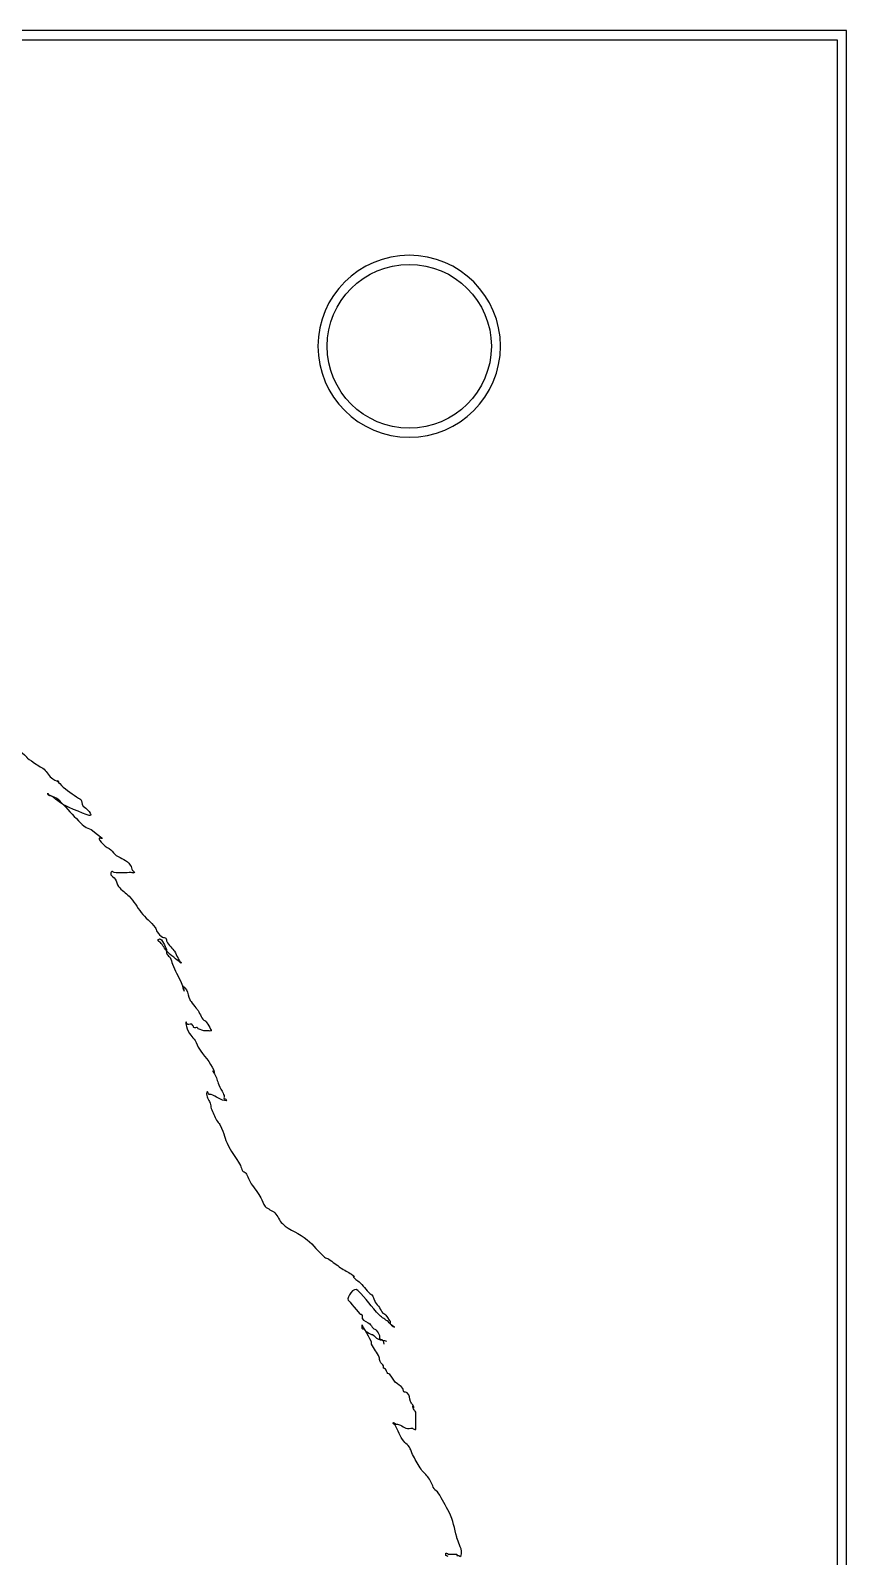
# Model space of a CAD drawing. Header units: inches. Extents: x 0 to 16.7, y 0 to 3.5.
# Drawn here: x 15.806 to 16.732, y 1.732 to 3.465 of the extents above; entities that cross this region are included whole.
import ezdxf

# ---------------------------------------------------------------- set-up
doc = ezdxf.new("R2010")
doc.units = ezdxf.units.IN
doc.layers.add('cnc_outline', color=7, linetype='CONTINUOUS')
doc.layers.add('cut_paths', color=7, linetype='CONTINUOUS')

msp = doc.modelspace()

# ---------------------------------------------------------------- linework, layer by layer
at = {"layer": 'cnc_outline', "color": 7}
for points in [[(-0.000002, 3.464992), (-0.000002, 0.000013), (16.731979, 0.000013), (16.731979, 3.464992)], [(0.010408, 3.454605), (16.721569, 3.454605), (16.721569, 0.0104), (0.010408, 0.0104)], [(16.235939, 3.209828)], [(16.235939, 3.199441)]]:
    msp.add_lwpolyline(points, close=True, dxfattribs=at)
for points in [[(16.235939, 3.209828), (16.178802, 3.209828), (16.132388, 3.163497), (16.132388, 3.106488)], [(16.33951, 3.106488), (16.33951, 3.163497), (16.293075, 3.209828), (16.235939, 3.209828)], [(16.142798, 3.106488), (16.142798, 3.157884), (16.184428, 3.199441), (16.235939, 3.199441)], [(16.235939, 3.199441), (16.28745, 3.199441), (16.3291, 3.157884), (16.3291, 3.106488)], [(16.132388, 3.106488), (16.132388, 3.049479), (16.178802, 3.003149), (16.235939, 3.003149)], [(16.235939, 3.013535), (16.184428, 3.013535), (16.142798, 3.055093), (16.142798, 3.106488)], [(16.235939, 3.003149), (16.293075, 3.003149), (16.33951, 3.049479), (16.33951, 3.106488)], [(16.3291, 3.106488), (16.3291, 3.055093), (16.28745, 3.013535), (16.235939, 3.013535)]]:
    msp.add_open_spline(points, degree=3, dxfattribs=at)
at = {"layer": 'cut_paths', "color": 2}
msp.add_lwpolyline([(16.008862, 2.329192), (16.005162, 2.329192)], dxfattribs=at)
for points in [[(15.793642, 2.6471), (15.814702, 2.630897), (15.786942, 2.649731), (15.815652, 2.629981)], [(15.815652, 2.629981), (15.817652, 2.628635), (15.820052, 2.627911), (15.821752, 2.626313)], [(15.821752, 2.626313), (15.825352, 2.623012), (15.827252, 2.617743), (15.831552, 2.615309)], [(15.831552, 2.615309), (15.846942, 2.606518), (15.829452, 2.619808), (15.841352, 2.607973)], [(15.841352, 2.607973), (15.846852, 2.602435), (15.854552, 2.597846), (15.860912, 2.5933)], [(15.826542, 2.598192), (15.82625, 2.59848), (15.824942, 2.598374), (15.825342, 2.598192)], [(15.825342, 2.598192), (15.828942, 2.596397), (15.832942, 2.595405), (15.836342, 2.593301)], [(15.826542, 2.596969), (15.826198, 2.597195), (15.826833, 2.597903), (15.826542, 2.598192)], [(15.830242, 2.595746), (15.829042, 2.596154), (15.827642, 2.596254), (15.826542, 2.596969)], [(15.835142, 2.592078), (15.833542, 2.593301), (15.831842, 2.594523), (15.830242, 2.595746)], [(15.843742, 2.585964), (15.840642, 2.587604), (15.838042, 2.590015), (15.835142, 2.592078)], [(15.836342, 2.593301), (15.838342, 2.592093), (15.839642, 2.59004), (15.841242, 2.58841)], [(15.841242, 2.58841), (15.848142, 2.581559), (15.854012, 2.574414), (15.860802, 2.567624)], [(15.874312, 2.573737), (15.873012, 2.572465), (15.848192, 2.583611), (15.843742, 2.585964)], [(15.860912, 2.5933), (15.861652, 2.59277), (15.862812, 2.592807), (15.863312, 2.592077)], [(15.863312, 2.592077), (15.864812, 2.590015), (15.86426, 2.586838), (15.865712, 2.584741)], [(15.865712, 2.584741), (15.865712, 2.584683), (15.876852, 2.576319), (15.874312, 2.573737)], [(15.860802, 2.567624), (15.863902, 2.564511), (15.865402, 2.56264), (15.869402, 2.560288)], [(15.869402, 2.560288), (15.871702, 2.558881), (15.874602, 2.558287), (15.876702, 2.55662)], [(15.876702, 2.55662), (15.901852, 2.537276), (15.873502, 2.557668), (15.888932, 2.540724)], [(15.888932, 2.540724), (15.891332, 2.53813), (15.894832, 2.536855), (15.897532, 2.53461)], [(15.897532, 2.53461), (15.899732, 2.532765), (15.901332, 2.530171), (15.903632, 2.528496)], [(15.903632, 2.528496), (15.909032, 2.524656), (15.915692, 2.523239), (15.919532, 2.517492)], [(15.919532, 2.517492), (15.921032, 2.515202), (15.920448, 2.513668), (15.921932, 2.511378)], [(15.898672, 2.510156), (15.897572, 2.509441), (15.896972, 2.507672), (15.897472, 2.506488)], [(15.897472, 2.506488), (15.898378, 2.504369), (15.901172, 2.503542), (15.902372, 2.501597)], [(15.901072, 2.508933), (15.900166, 2.509062), (15.899372, 2.510661), (15.898672, 2.510156)], [(15.920632, 2.508933), (15.914332, 2.508933), (15.907272, 2.508047), (15.901072, 2.508933)], [(15.902372, 2.501597), (15.904072, 2.498978), (15.904072, 2.495447), (15.906072, 2.493038)], [(15.924332, 2.508933), (15.924332, 2.50771), (15.921932, 2.508933), (15.920632, 2.508933)], [(15.921932, 2.511378), (15.922568, 2.510419), (15.924332, 2.510085), (15.924332, 2.508933)], [(15.906072, 2.493038), (15.909572, 2.488782), (15.914472, 2.485911), (15.918302, 2.482033)], [(15.918302, 2.482033), (15.923502, 2.476801), (15.927402, 2.46953), (15.931752, 2.463692)], [(15.931752, 2.463692), (15.936352, 2.457572), (15.943222, 2.452766), (15.947652, 2.446574)], [(15.947652, 2.446574), (15.948752, 2.445094), (15.949052, 2.443164), (15.950052, 2.441684)], [(15.953762, 2.429459), (15.95345, 2.429772), (15.949362, 2.431129), (15.951362, 2.433129)], [(15.950052, 2.441684), (15.951752, 2.439334), (15.953652, 2.437054), (15.956152, 2.435574)], [(15.951362, 2.433129), (15.954462, 2.436189), (15.957962, 2.427219), (15.959962, 2.423349)], [(15.961062, 2.419679), (15.958362, 2.422399), (15.956362, 2.426809), (15.953762, 2.429459)], [(15.956152, 2.435574), (15.957252, 2.434911), (15.958952, 2.435263), (15.959852, 2.434354)], [(15.959852, 2.434354), (15.960758, 2.433443), (15.960497, 2.431834), (15.961052, 2.430684)], [(15.961052, 2.430684), (15.962752, 2.427274), (15.967952, 2.421844), (15.969652, 2.419679)], [(15.959962, 2.423349), (15.961062, 2.421129), (15.96018, 2.418279), (15.961162, 2.416009)], [(15.976952, 2.406229), (15.971452, 2.410489), (15.965962, 2.414769), (15.961062, 2.419679)], [(15.961162, 2.416009), (15.961859, 2.414429), (15.963962, 2.413849), (15.964862, 2.412339)], [(15.964862, 2.412339), (15.966162, 2.410089), (15.966362, 2.407399), (15.967262, 2.404999)], [(15.969652, 2.419679), (15.971252, 2.417489), (15.972052, 2.414789), (15.973352, 2.412339)], [(15.973352, 2.412339), (15.974164, 2.410709), (15.974952, 2.409079), (15.975752, 2.407449)], [(15.967262, 2.404999), (15.970062, 2.397979), (15.974062, 2.39115), (15.977062, 2.384213)], [(15.975752, 2.407449), (15.976159, 2.407449), (15.97669, 2.407738), (15.976952, 2.407449)], [(15.976952, 2.407449), (15.977244, 2.407161), (15.977275, 2.405979), (15.976952, 2.406229)], [(15.977062, 2.384213), (15.986862, 2.359639), (15.973062, 2.390763), (15.983162, 2.375653)], [(15.983162, 2.375653), (15.985262, 2.372433), (15.984962, 2.368033), (15.986862, 2.364649)], [(15.986862, 2.364649), (15.987716, 2.363099), (15.994862, 2.354394), (15.995462, 2.353644)], [(15.983162, 2.338982), (15.981962, 2.340132), (15.982891, 2.335702), (15.983162, 2.334092)], [(15.984362, 2.336532), (15.983601, 2.337037), (15.983789, 2.338332), (15.983162, 2.338982)], [(15.995462, 2.353644), (15.998162, 2.350014), (15.999762, 2.344504), (16.002762, 2.341417)], [(16.002762, 2.341417), (16.003408, 2.340772), (16.004562, 2.340839), (16.005162, 2.340197)], [(16.005162, 2.340197), (16.005839, 2.339519), (16.011862, 2.330417), (16.011262, 2.329192)], [(15.983162, 2.334092), (15.983714, 2.330752), (15.986362, 2.326762), (15.988062, 2.324312)], [(15.990462, 2.335312), (15.989162, 2.338612), (15.986062, 2.335385), (15.984362, 2.336532)], [(15.988062, 2.324312), (15.989562, 2.322172), (15.991462, 2.320322), (15.992962, 2.318202)], [(15.991662, 2.332862), (15.99085, 2.33327), (15.991173, 2.334762), (15.990462, 2.335312)], [(15.995362, 2.332862), (15.994162, 2.333159), (15.992762, 2.332315), (15.991662, 2.332862)], [(15.996562, 2.331642), (15.996052, 2.3319), (15.995895, 2.332722), (15.995362, 2.332862)], [(16.005162, 2.329192), (16.002362, 2.329192), (15.999162, 2.330362), (15.996562, 2.331642)], [(16.011262, 2.329192), (16.010897, 2.328463), (16.009662, 2.329192), (16.008862, 2.329192)], [(15.992962, 2.318202), (15.995162, 2.315192), (15.995662, 2.311572), (15.997862, 2.308422)], [(15.997862, 2.308422), (16.001762, 2.302722), (16.010812, 2.292553), (16.013762, 2.28519)], [(16.013762, 2.28519), (16.017262, 2.27654), (16.009562, 2.28939), (16.014962, 2.2803)], [(16.014962, 2.2803), (16.017462, 2.27618), (16.017962, 2.27243), (16.019862, 2.268073)], [(16.006442, 2.259513), (16.005042, 2.253843), (16.008342, 2.251873), (16.010142, 2.247286)], [(16.008842, 2.257063), (16.007884, 2.257701), (16.007142, 2.262583), (16.006442, 2.259513)], [(16.011242, 2.257063), (16.010471, 2.257322), (16.009442, 2.256611), (16.008842, 2.257063)], [(16.028362, 2.249723), (16.022962, 2.249723), (16.016262, 2.255383), (16.011242, 2.257063)], [(16.019862, 2.268073), (16.021562, 2.264083), (16.023162, 2.262143), (16.024762, 2.258293)], [(16.024762, 2.258293), (16.025106, 2.257447), (16.025574, 2.256663), (16.025962, 2.255843)], [(16.025962, 2.255843), (16.025962, 2.254623), (16.025576, 2.253333), (16.025962, 2.252173)], [(16.025962, 2.252173), (16.026087, 2.251787), (16.026816, 2.252356), (16.027162, 2.252173)], [(16.010142, 2.247286), (16.010871, 2.245336), (16.010704, 2.243146), (16.011342, 2.241176)], [(16.011342, 2.241176), (16.012942, 2.236506), (16.015142, 2.232046), (16.017442, 2.227726)], [(16.027162, 2.252173), (16.027974, 2.251766), (16.029262, 2.249723), (16.028362, 2.249723)], [(16.017442, 2.227726), (16.018422, 2.225936), (16.020242, 2.224676), (16.021142, 2.222836)], [(16.021142, 2.222836), (16.027042, 2.210303), (16.025742, 2.208736), (16.030942, 2.198381)], [(16.030942, 2.198381), (16.035942, 2.188411), (16.038142, 2.187419), (16.044392, 2.176372)], [(16.044392, 2.176372), (16.045492, 2.174462), (16.045592, 2.172042), (16.046792, 2.170262)], [(16.046792, 2.170262), (16.047646, 2.169062), (16.049592, 2.169012), (16.050492, 2.167812)], [(16.050492, 2.167812), (16.053092, 2.164102), (16.054092, 2.159372), (16.056592, 2.155585)], [(16.056592, 2.155585), (16.059392, 2.151395), (16.064992, 2.144279), (16.067602, 2.13969)], [(16.067602, 2.13969), (16.069402, 2.13652), (16.070002, 2.13258), (16.072502, 2.12991)], [(16.072502, 2.12991), (16.075502, 2.12668), (16.080402, 2.12569), (16.083512, 2.12257)], [(16.083512, 2.12257), (16.087012, 2.11905), (16.088412, 2.11376), (16.092112, 2.110343)], [(16.092112, 2.110343), (16.100212, 2.102663), (16.111742, 2.099285), (16.120232, 2.092002)], [(16.120232, 2.092002), (16.127232, 2.086002), (16.132942, 2.078608), (16.139792, 2.072438)], [(16.139792, 2.072438), (16.141192, 2.071218), (16.143192, 2.071008), (16.144692, 2.069988)], [(16.144692, 2.069988), (16.149292, 2.066918), (16.153592, 2.063348), (16.158142, 2.060208)], [(16.158142, 2.060208), (16.162042, 2.057518), (16.166542, 2.055638), (16.170372, 2.052868)], [(16.170372, 2.052868), (16.178072, 2.047368), (16.168672, 2.053357), (16.174072, 2.047978)], [(16.174072, 2.047978), (16.175472, 2.046538), (16.177372, 2.045618), (16.178972, 2.044308)], [(16.177742, 2.034531), (16.173042, 2.039191), (16.164702, 2.026581), (16.166742, 2.023526)], [(16.202202, 2.006408), (16.193402, 2.015658), (16.186652, 2.025623), (16.177742, 2.034531)], [(16.178972, 2.044308), (16.183672, 2.040408), (16.186972, 2.035048), (16.191202, 2.030858)], [(16.191202, 2.030858), (16.191847, 2.030213), (16.193002, 2.03028), (16.193602, 2.029638)], [(16.193602, 2.029638), (16.19455, 2.028687), (16.197102, 2.021358), (16.197302, 2.021078)], [(16.166742, 2.023526), (16.166742, 2.023464), (16.179772, 2.007843), (16.180192, 2.00763)], [(16.197302, 2.021078), (16.198602, 2.018958), (16.200802, 2.017138), (16.202202, 2.014968)], [(16.202202, 2.014968), (16.203502, 2.012948), (16.204302, 2.010678), (16.205902, 2.008858)], [(16.180192, 2.00763), (16.180557, 2.007448), (16.18113, 2.007919), (16.181392, 2.00763)], [(16.181392, 2.00763), (16.184092, 2.00496), (16.181642, 2.00564), (16.182592, 2.00274)], [(16.18226, 1.994127), (16.18226, 1.993312), (16.181812, 1.992357), (16.18226, 1.991677)], [(16.18226, 1.995347), (16.181854, 1.995347), (16.18226, 1.994532), (16.18226, 1.994127)], [(16.19326, 1.975783), (16.192823, 1.977103), (16.18281, 1.995347), (16.18226, 1.995347)], [(16.182592, 2.00274), (16.183519, 1.99997), (16.190092, 1.99771), (16.191192, 1.99663)], [(16.191192, 1.99663), (16.192492, 1.99532), (16.193392, 1.99318), (16.194892, 1.99174)], [(16.212002, 1.999068), (16.208902, 2.001678), (16.205002, 2.003458), (16.202202, 2.006408)], [(16.205902, 2.008858), (16.206486, 2.008158), (16.207702, 2.00828), (16.208302, 2.007638)], [(16.208302, 2.007638), (16.208531, 2.007405), (16.214002, 2.000238), (16.214402, 1.999078)], [(16.216902, 1.994178), (16.215102, 1.995658), (16.213802, 1.997588), (16.212002, 1.999068)], [(16.214402, 1.999078), (16.214704, 1.998321), (16.213985, 1.997328), (16.214402, 1.996628)], [(16.214402, 1.996628), (16.215402, 1.994878), (16.220702, 1.991518), (16.219302, 1.992958)], [(16.219302, 1.992958), (16.218657, 1.993603), (16.217602, 1.993598), (16.216902, 1.994178)], [(16.18226, 1.991677), (16.182771, 1.990919), (16.18396, 1.991001), (16.18466, 1.990457)], [(16.18466, 1.990457), (16.185587, 1.989765), (16.18616, 1.988677), (16.18706, 1.988007)], [(16.18706, 1.988007), (16.18906, 1.986787), (16.19116, 1.985557), (16.19316, 1.984337)], [(16.19326, 1.973333), (16.192958, 1.97409), (16.193521, 1.975003), (16.19326, 1.975783)], [(16.19316, 1.984337), (16.193567, 1.984337), (16.194015, 1.984519), (16.19436, 1.984337)], [(16.19436, 1.984337), (16.19646, 1.983267), (16.19846, 1.980467), (16.20046, 1.979447)], [(16.194892, 1.99174), (16.195892, 1.9907), (16.197592, 1.99042), (16.198592, 1.98929)], [(16.198592, 1.98929), (16.200092, 1.98746), (16.201392, 1.9854), (16.202292, 1.98318)], [(16.20046, 1.979447), (16.20396, 1.977697), (16.20686, 1.978671), (16.21026, 1.976997)], [(16.202292, 1.98318), (16.202719, 1.98204), (16.201615, 1.98053), (16.202292, 1.97951)], [(16.202292, 1.97951), (16.202969, 1.97849), (16.207192, 1.980406), (16.207192, 1.9734)], [(16.20186, 1.95866), (16.20006, 1.96393), (16.19536, 1.96821), (16.19326, 1.973333)], [(16.20306, 1.95377), (16.20231, 1.95527), (16.202372, 1.95707), (16.20186, 1.95866)], [(16.20676, 1.94888), (16.205854, 1.9507), (16.20396, 1.95195), (16.20306, 1.95377)], [(16.20676, 1.94643), (16.206313, 1.947108), (16.207125, 1.94815), (16.20676, 1.94888)], [(16.20916, 1.94521), (16.208514, 1.945855), (16.20726, 1.945674), (16.20676, 1.94643)], [(16.21156, 1.94032), (16.21026, 1.94161), (16.21036, 1.94392), (16.20916, 1.94521)], [(16.21396, 1.9391), (16.213314, 1.939745), (16.21216, 1.939678), (16.21156, 1.94032)], [(16.22006, 1.93054), (16.21776, 1.93284), (16.21626, 1.9368), (16.21396, 1.9391)], [(16.22866, 1.9232), (16.22596, 1.92719), (16.22346, 1.92715), (16.22006, 1.93054)], [(16.22986, 1.91953), (16.228953, 1.920441), (16.229349, 1.92213), (16.22866, 1.9232)], [(16.23356, 1.91831), (16.23256, 1.919115), (16.23076, 1.918621), (16.22986, 1.91953)], [(16.23726, 1.90853), (16.23596, 1.91188), (16.237146, 1.91547), (16.23356, 1.91831)], [(16.23966, 1.90486), (16.2389, 1.90612), (16.23776, 1.90716), (16.23726, 1.90853)], [(16.24086, 1.89997), (16.23736, 1.90862), (16.24506, 1.89577), (16.23966, 1.90486)], [(16.24326, 1.8963), (16.242853, 1.89771), (16.24136, 1.8986), (16.24086, 1.89997)], [(16.24326, 1.876736), (16.243264, 1.87674), (16.243478, 1.89553), (16.24326, 1.8963)], [(16.21756, 1.884066), (16.21756, 1.885356), (16.22006, 1.883322), (16.22126, 1.882846)], [(16.21996, 1.881616), (16.219346, 1.882593), (16.21756, 1.882906), (16.21756, 1.884066)], [(16.22976, 1.863275), (16.22546, 1.868315), (16.22346, 1.875994), (16.21996, 1.881616)], [(16.22126, 1.882846), (16.22286, 1.882222), (16.22466, 1.882375), (16.22616, 1.881626)], [(16.22616, 1.881626), (16.22826, 1.880566), (16.23006, 1.878896), (16.23226, 1.877956)], [(16.23226, 1.877956), (16.23416, 1.877121), (16.23756, 1.878473), (16.23956, 1.877956)], [(16.23956, 1.877956), (16.24086, 1.877643), (16.24236, 1.875826), (16.24326, 1.876736)], [(16.23466, 1.858385), (16.23326, 1.860205), (16.23126, 1.861525), (16.22976, 1.863275)], [(16.24076, 1.846158), (16.23746, 1.852748), (16.23936, 1.852268), (16.23466, 1.858385)], [(16.24936, 1.831485), (16.24626, 1.836195), (16.24336, 1.841095), (16.24076, 1.846158)], [(16.25796, 1.821705), (16.25546, 1.825085), (16.25176, 1.827985), (16.24936, 1.831485)], [(16.26406, 1.809478), (16.26186, 1.813328), (16.26066, 1.818068), (16.25796, 1.821705)], [(16.26896, 1.804588), (16.26776, 1.806548), (16.26526, 1.807478), (16.26406, 1.809478)], [(16.28119, 1.782579), (16.27729, 1.790009), (16.27339, 1.797471), (16.26896, 1.804588)], [(16.28979, 1.754456), (16.28719, 1.764016), (16.28599, 1.773592), (16.28119, 1.782579)], [(16.29469, 1.741006), (16.294367, 1.742636), (16.29029, 1.752827), (16.28979, 1.754456)], [(16.27759, 1.733656), (16.277226, 1.734385), (16.277226, 1.735376), (16.27759, 1.736106)], [(16.27759, 1.736106), (16.277913, 1.736762), (16.28049, 1.734886), (16.28129, 1.734886)], [(16.27999, 1.732436), (16.279584, 1.733252), (16.27799, 1.732843), (16.27759, 1.733656)], [(16.28129, 1.734886), (16.28279, 1.734886), (16.28839, 1.735633), (16.28989, 1.734886)], [(16.28989, 1.734886), (16.290255, 1.734704), (16.289599, 1.733952), (16.28989, 1.733666)], [(16.28989, 1.733666), (16.290463, 1.73309), (16.29159, 1.734031), (16.29229, 1.733666)], [(16.29229, 1.733666), (16.292811, 1.733409), (16.292936, 1.732446), (16.29349, 1.732446)], [(16.29349, 1.732446), (16.29639, 1.732446), (16.29529, 1.738176), (16.29469, 1.741006)]]:
    msp.add_open_spline(points, degree=3, dxfattribs=at)

doc.saveas('drawing.dxf')
